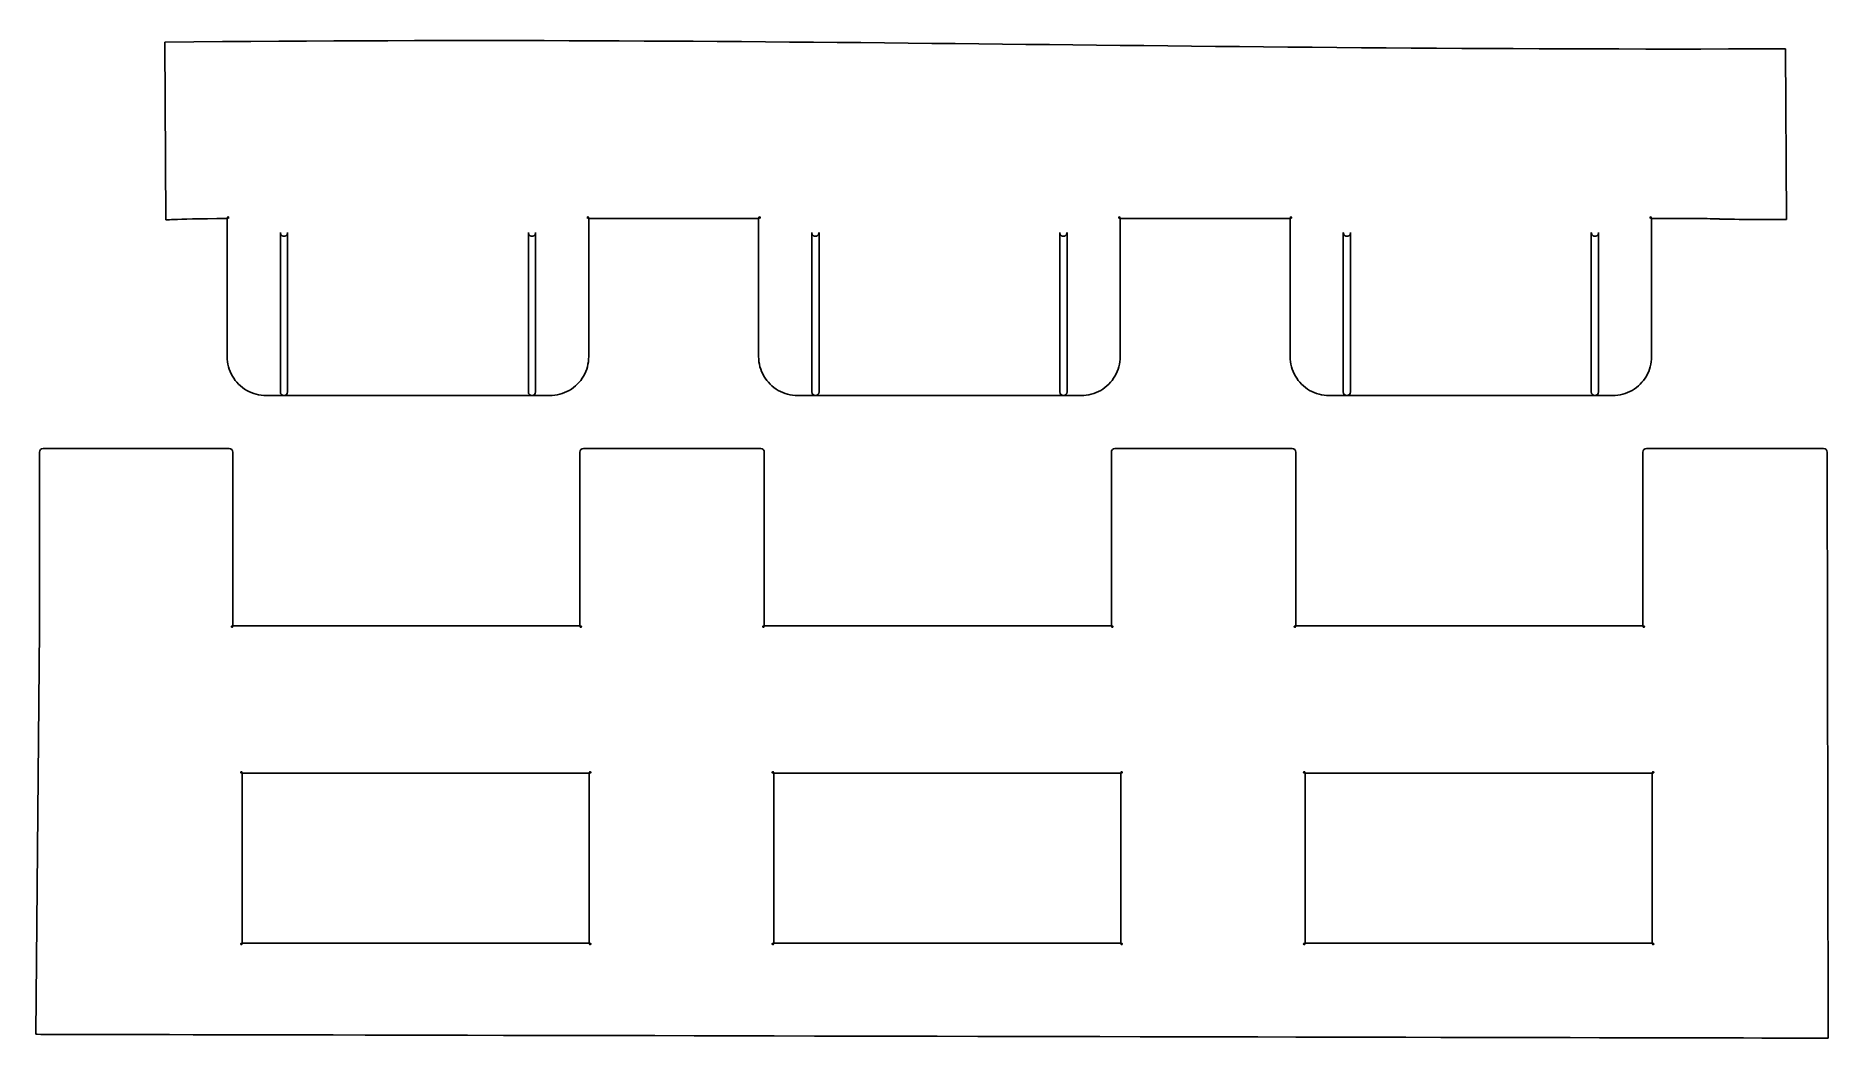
# Model space of a CAD drawing. Extents: x 55.9 to 155.1, y 145.9 to 201.4.
import ezdxf

# ---------------------------------------------------------------- set-up
doc = ezdxf.new("R2010")
doc.units = 0
doc.layers.add('Layer_1', color=7, linetype='CONTINUOUS')

msp = doc.modelspace()

# ---------------------------------------------------------------- linework, layer by layer
at = {"layer": 'Layer_1', "color": 7}
for points in [[(63.080721, 201.03624), (63.127722, 191.195693)], [(152.794118, 191.225), (152.725718, 200.66494)], [(66.527656, 191.278003), (66.527656, 183.638003)], [(69.467685, 190.498003), (69.467685, 181.678)], [(69.867689, 181.678003), (69.867689, 190.498003)], [(83.187822, 190.498), (83.187822, 181.678)], [(83.587826, 181.678), (83.587826, 190.498)], [(86.527856, 183.638), (86.527856, 191.278), (95.92795, 191.278), (95.92795, 183.638)], [(98.867979, 190.498), (98.867979, 181.678)], [(99.267983, 181.678), (99.267983, 190.498)], [(112.588116, 190.498), (112.588116, 181.678)], [(112.98812, 181.678), (112.98812, 190.498)], [(115.92815, 183.638), (115.92815, 191.278), (125.328244, 191.278), (125.328244, 183.638)], [(128.268273, 190.498), (128.268273, 181.678)], [(128.668277, 181.678), (128.668277, 190.498)], [(141.98841, 190.498), (141.98841, 181.678)], [(142.388414, 181.678), (142.388414, 190.498)], [(145.328444, 183.638), (145.328444, 191.278)], [(68.687677, 181.478003), (69.667687, 181.478003)], [(69.667687, 181.478), (83.387824, 181.478)], [(83.387824, 181.478), (84.367834, 181.478)], [(98.087971, 181.478), (99.067981, 181.478)], [(99.067981, 181.478), (112.788118, 181.478)], [(112.788118, 181.478), (113.768128, 181.478)], [(127.488265, 181.478), (128.468275, 181.478)], [(128.468275, 181.478), (142.188412, 181.478)], [(142.188412, 181.478), (143.168422, 181.478)], [(66.6406, 178.547), (56.3406, 178.547)], [(96.0406, 178.547), (86.2406, 178.547)], [(125.4406, 178.547), (115.6406, 178.547)], [(154.8406, 178.547), (145.0406, 178.547)], [(56.1406, 178.347), (56.1406, 168.547), (55.941731, 146.1364)], [(86.0406, 178.347), (86.0406, 168.747), (66.8406, 168.747), (66.8406, 178.347)], [(115.4406, 178.347), (115.4406, 168.747), (96.2406, 168.747), (96.2406, 178.347)], [(144.8406, 178.347), (144.8406, 168.747), (125.6406, 168.747), (125.6406, 178.347)], [(155.09269, 145.9242), (155.0406, 178.347)]]:
    msp.add_lwpolyline(points, dxfattribs=at)
for points in [[(76.959544, 151.18514), (67.359544, 151.18514), (67.359544, 160.5852), (86.559544, 160.5852), (86.559544, 151.18514)], [(106.35954, 151.18514), (96.759544, 151.18514), (96.759544, 160.5852), (115.95954, 160.5852), (115.95954, 151.18514)], [(135.75954, 151.18514), (126.15954, 151.18514), (126.15954, 160.5852), (145.35954, 160.5852), (145.35954, 151.18514)], [(155.09269, 145.9242)]]:
    msp.add_lwpolyline(points, close=True, dxfattribs=at)
for points in [[(152.725718, 200.66494), (118.874979, 200.556915), (97.479865, 201.384403), (63.080721, 201.03624)], [(66.527656, 191.278003), (66.727658, 191.280203), (66.527656, 191.478003), (66.527656, 191.278003)], [(86.527856, 191.278), (86.527856, 191.478), (86.327854, 191.278), (86.527856, 191.278)], [(95.92795, 191.278), (96.127952, 191.278), (95.92795, 191.478), (95.92795, 191.278)], [(115.92815, 191.278), (115.92815, 191.478), (115.728148, 191.278), (115.92815, 191.278)], [(125.328244, 191.278), (125.528246, 191.278), (125.328244, 191.478), (125.328244, 191.278)], [(145.328444, 191.278), (145.328444, 191.478), (145.128442, 191.278), (145.328444, 191.278)], [(63.127722, 191.195693), (63.127722, 191.195693), (63.253723, 191.242613), (66.527656, 191.278003)], [(69.494685, 190.398003), (69.477685, 190.428003), (69.467685, 190.463003), (69.467685, 190.498003)], [(69.567686, 190.325003), (69.537686, 190.342003), (69.512685, 190.368003), (69.494685, 190.398003)], [(69.841689, 190.398003), (69.823689, 190.368003), (69.798688, 190.342003), (69.767688, 190.325003)], [(69.867689, 190.498003), (69.867689, 190.463003), (69.857689, 190.428003), (69.841689, 190.398003)], [(83.214823, 190.398), (83.197822, 190.428), (83.187822, 190.463), (83.187822, 190.498)], [(83.287823, 190.325), (83.257823, 190.342), (83.232823, 190.368), (83.214823, 190.398)], [(83.561826, 190.398), (83.543826, 190.368), (83.518826, 190.342), (83.487825, 190.325)], [(83.587826, 190.498), (83.587826, 190.463), (83.577826, 190.428), (83.561826, 190.398)], [(98.894979, 190.398), (98.877979, 190.428), (98.867979, 190.463), (98.867979, 190.498)], [(98.96798, 190.325), (98.93798, 190.342), (98.912979, 190.368), (98.894979, 190.398)], [(99.241983, 190.398), (99.223983, 190.368), (99.198982, 190.342), (99.167982, 190.325)], [(99.267983, 190.498), (99.267983, 190.463), (99.257983, 190.428), (99.241983, 190.398)], [(112.615117, 190.398), (112.598116, 190.428), (112.588116, 190.463), (112.588116, 190.498)], [(112.688117, 190.325), (112.658117, 190.342), (112.633117, 190.368), (112.615117, 190.398)], [(112.96212, 190.398), (112.94412, 190.368), (112.91912, 190.342), (112.888119, 190.325)], [(112.98812, 190.498), (112.98812, 190.463), (112.97812, 190.428), (112.96212, 190.398)], [(128.295273, 190.398), (128.278273, 190.428), (128.268273, 190.463), (128.268273, 190.498)], [(128.368274, 190.325), (128.338274, 190.342), (128.313273, 190.368), (128.295273, 190.398)], [(128.642277, 190.398), (128.624277, 190.368), (128.599276, 190.342), (128.568276, 190.325)], [(128.668277, 190.498), (128.668277, 190.463), (128.658277, 190.428), (128.642277, 190.398)], [(142.015411, 190.398), (141.99841, 190.428), (141.98841, 190.463), (141.98841, 190.498)], [(142.088411, 190.325), (142.058411, 190.342), (142.033411, 190.368), (142.015411, 190.398)], [(142.362414, 190.398), (142.344414, 190.368), (142.319414, 190.342), (142.288413, 190.325)], [(142.388414, 190.498), (142.388414, 190.463), (142.378414, 190.428), (142.362414, 190.398)], [(145.328444, 191.278), (152.128512, 191.278), (145.99405, 191.225), (152.794118, 191.225)], [(69.667687, 190.298003), (69.632687, 190.298003), (69.598686, 190.307003), (69.567686, 190.325003)], [(69.767688, 190.325003), (69.737688, 190.307003), (69.703687, 190.298003), (69.667687, 190.298003)], [(83.387824, 190.298), (83.352824, 190.298), (83.318824, 190.307), (83.287823, 190.325)], [(83.487825, 190.325), (83.457825, 190.307), (83.423825, 190.298), (83.387824, 190.298)], [(99.067981, 190.298), (99.032981, 190.298), (98.99898, 190.307), (98.96798, 190.325)], [(99.167982, 190.325), (99.137982, 190.307), (99.103981, 190.298), (99.067981, 190.298)], [(112.788118, 190.298), (112.753118, 190.298), (112.719118, 190.307), (112.688117, 190.325)], [(112.888119, 190.325), (112.858119, 190.307), (112.824119, 190.298), (112.788118, 190.298)], [(128.468275, 190.298), (128.433275, 190.298), (128.399274, 190.307), (128.368274, 190.325)], [(128.568276, 190.325), (128.538276, 190.307), (128.504275, 190.298), (128.468275, 190.298)], [(142.188412, 190.298), (142.153412, 190.298), (142.119412, 190.307), (142.088411, 190.325)], [(142.288413, 190.325), (142.258413, 190.307), (142.224413, 190.298), (142.188412, 190.298)], [(66.527656, 183.638003), (66.527656, 183.259003), (66.627657, 182.886003), (66.817659, 182.558003)], [(86.238853, 182.558), (86.428855, 182.886), (86.527856, 183.259), (86.527856, 183.638)], [(95.92795, 183.638), (95.92795, 183.259), (96.027951, 182.886), (96.217953, 182.558)], [(115.639147, 182.558), (115.829149, 182.886), (115.92815, 183.259), (115.92815, 183.638)], [(125.328244, 183.638), (125.328244, 183.259), (125.428245, 182.886), (125.618247, 182.558)], [(145.039441, 182.558), (145.229443, 182.886), (145.328444, 183.259), (145.328444, 183.638)], [(66.817659, 182.558003), (67.00666, 182.230003), (67.279663, 181.957003), (67.607666, 181.767003)], [(85.447845, 181.767), (85.776848, 181.957), (86.048851, 182.23), (86.238853, 182.558)], [(96.217953, 182.558), (96.406954, 182.23), (96.679957, 181.957), (97.00796, 181.767)], [(114.848139, 181.767), (115.177142, 181.957), (115.449145, 182.23), (115.639147, 182.558)], [(125.618247, 182.558), (125.807248, 182.23), (126.080251, 181.957), (126.408254, 181.767)], [(144.248433, 181.767), (144.577436, 181.957), (144.849439, 182.23), (145.039441, 182.558)], [(67.607666, 181.767003), (67.93667, 181.578003), (68.308673, 181.478003), (68.687677, 181.478003)], [(69.467685, 181.678), (69.467685, 181.568), (69.557686, 181.478), (69.667687, 181.478)], [(69.667687, 181.478003), (69.778688, 181.478003), (69.867689, 181.568003), (69.867689, 181.678003)], [(83.187822, 181.678), (83.187822, 181.568), (83.277823, 181.478), (83.387824, 181.478)], [(83.387824, 181.478), (83.498825, 181.478), (83.587826, 181.568), (83.587826, 181.678)], [(84.367834, 181.478), (84.747838, 181.478), (85.119842, 181.578), (85.447845, 181.767)], [(97.00796, 181.767), (97.336964, 181.578), (97.708967, 181.478), (98.087971, 181.478)], [(98.867979, 181.678), (98.867979, 181.568), (98.95798, 181.478), (99.067981, 181.478)], [(99.067981, 181.478), (99.178982, 181.478), (99.267983, 181.568), (99.267983, 181.678)], [(112.588116, 181.678), (112.588116, 181.568), (112.678117, 181.478), (112.788118, 181.478)], [(112.788118, 181.478), (112.899119, 181.478), (112.98812, 181.568), (112.98812, 181.678)], [(113.768128, 181.478), (114.148132, 181.478), (114.520136, 181.578), (114.848139, 181.767)], [(126.408254, 181.767), (126.737258, 181.578), (127.109261, 181.478), (127.488265, 181.478)], [(128.268273, 181.678), (128.268273, 181.568), (128.358274, 181.478), (128.468275, 181.478)], [(128.468275, 181.478), (128.579276, 181.478), (128.668277, 181.568), (128.668277, 181.678)], [(141.98841, 181.678), (141.98841, 181.568), (142.078411, 181.478), (142.188412, 181.478)], [(142.188412, 181.478), (142.299413, 181.478), (142.388414, 181.568), (142.388414, 181.678)], [(143.168422, 181.478), (143.548426, 181.478), (143.92043, 181.578), (144.248433, 181.767)], [(56.3406, 178.547), (56.2306, 178.547), (56.1406, 178.457), (56.1406, 178.347)], [(66.8406, 178.347), (66.8406, 178.457), (66.7506, 178.547), (66.6406, 178.547)], [(86.2406, 178.547), (86.1306, 178.547), (86.0406, 178.457), (86.0406, 178.347)], [(96.2406, 178.347), (96.2406, 178.457), (96.1506, 178.547), (96.0406, 178.547)], [(115.6406, 178.547), (115.5306, 178.547), (115.4406, 178.457), (115.4406, 178.347)], [(125.6406, 178.347), (125.6406, 178.457), (125.5506, 178.547), (125.4406, 178.547)], [(145.0406, 178.547), (144.9306, 178.547), (144.8406, 178.457), (144.8406, 178.347)], [(155.0406, 178.347), (155.04042, 178.457), (154.9506, 178.547), (154.8406, 178.547)], [(66.8406, 168.747), (66.6406, 168.747), (66.8406, 168.547), (66.8406, 168.747)], [(86.0406, 168.747), (86.0406, 168.547), (86.2406, 168.747), (86.0406, 168.747)], [(96.2406, 168.747), (96.0406, 168.747), (96.2406, 168.547), (96.2406, 168.747)], [(115.4406, 168.747), (115.4406, 168.547), (115.6406, 168.747), (115.4406, 168.747)], [(125.6406, 168.747), (125.4406, 168.747), (125.6406, 168.547), (125.6406, 168.747)], [(144.8406, 168.747), (144.8406, 168.547), (145.0406, 168.747), (144.8406, 168.747)], [(67.359544, 160.5852), (67.359544, 160.7852), (67.159544, 160.5852), (67.359544, 160.5852)], [(86.559544, 160.5852), (86.759544, 160.5852), (86.559544, 160.7852), (86.559544, 160.5852)], [(96.759544, 160.5852), (96.759544, 160.7852), (96.559544, 160.5852), (96.759544, 160.5852)], [(115.95954, 160.5852), (116.15954, 160.5852), (115.95954, 160.7852), (115.95954, 160.5852)], [(126.15954, 160.5852), (126.15954, 160.7852), (125.95954, 160.5852), (126.15954, 160.5852)], [(145.35954, 160.5852), (145.55954, 160.5852), (145.35954, 160.7852), (145.35954, 160.5852)], [(67.359544, 151.18514), (67.159544, 151.18514), (67.359544, 150.98514), (67.359544, 151.18514)], [(86.559544, 151.18514), (86.559544, 150.98514), (86.759544, 151.18514), (86.559544, 151.18514)], [(96.759544, 151.18514), (96.559544, 151.18514), (96.759544, 150.98514), (96.759544, 151.18514)], [(115.95954, 151.18514), (115.95954, 150.98514), (116.15954, 151.18514), (115.95954, 151.18514)], [(126.15954, 151.18514), (125.95954, 151.18514), (126.15954, 150.98514), (126.15954, 151.18514)], [(145.35954, 151.18514), (145.35954, 150.98514), (145.55954, 151.18514), (145.35954, 151.18514)], [(55.941731, 146.1364), (55.941731, 146.1364), (149.80477, 145.9327), (155.09269, 145.9242)]]:
    msp.add_open_spline(points, degree=3, dxfattribs=at)

doc.saveas('drawing.dxf')
